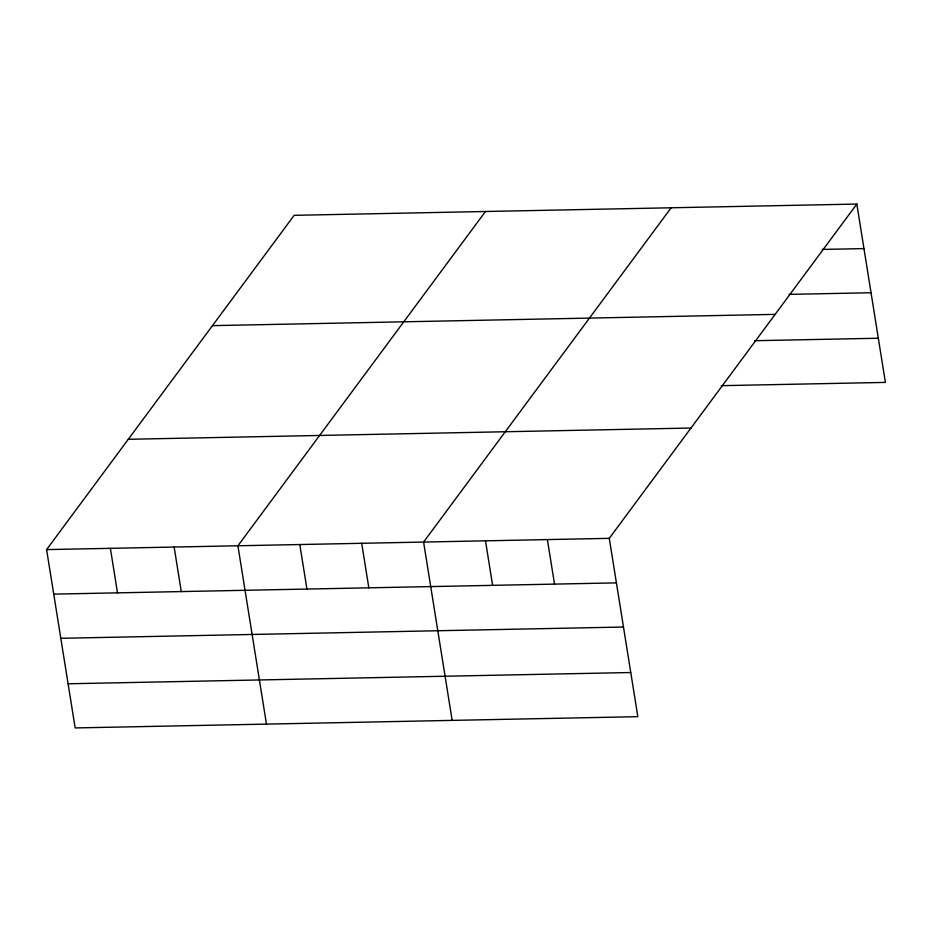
<?xml version="1.0" encoding="UTF-8"?>
<svg xmlns="http://www.w3.org/2000/svg" width="932" height="932" viewBox="0 0 932 932"><rect width="100%" height="100%" fill="white"/><g stroke="black" fill="none" stroke-linecap="round" stroke-linejoin="round"><path stroke-width="1.4" d="M856.834 204.061L609.283 538.346L637.837 716.673L75.166 727.939L46.6 549.6L294.163 215.327L856.834 204.061L885.4 382.4L721.31 385.673M485.467 211.494L237.916 545.779L266.47 724.106M671.157 207.778L423.594 542.063L452.16 720.389M822.222 249.427L863.964 248.588M788.996 294.384L871.036 292.741M212.461 325.641L775.144 314.375M754.536 340.716L878.328 338.234M128.29 439.287L690.973 428.033M46.6 549.6L609.283 538.346M53.73 594.127L616.413 582.873M60.801 638.292L623.485 627.026M68.094 683.785L630.766 672.52M547.387 539.581L554.517 584.108M485.49 540.828L492.62 585.343M361.698 543.298L368.827 587.824M299.801 544.533L306.943 589.059M174.144 547.049L181.274 591.575M110.372 548.331L117.502 592.857"/></g></svg>
